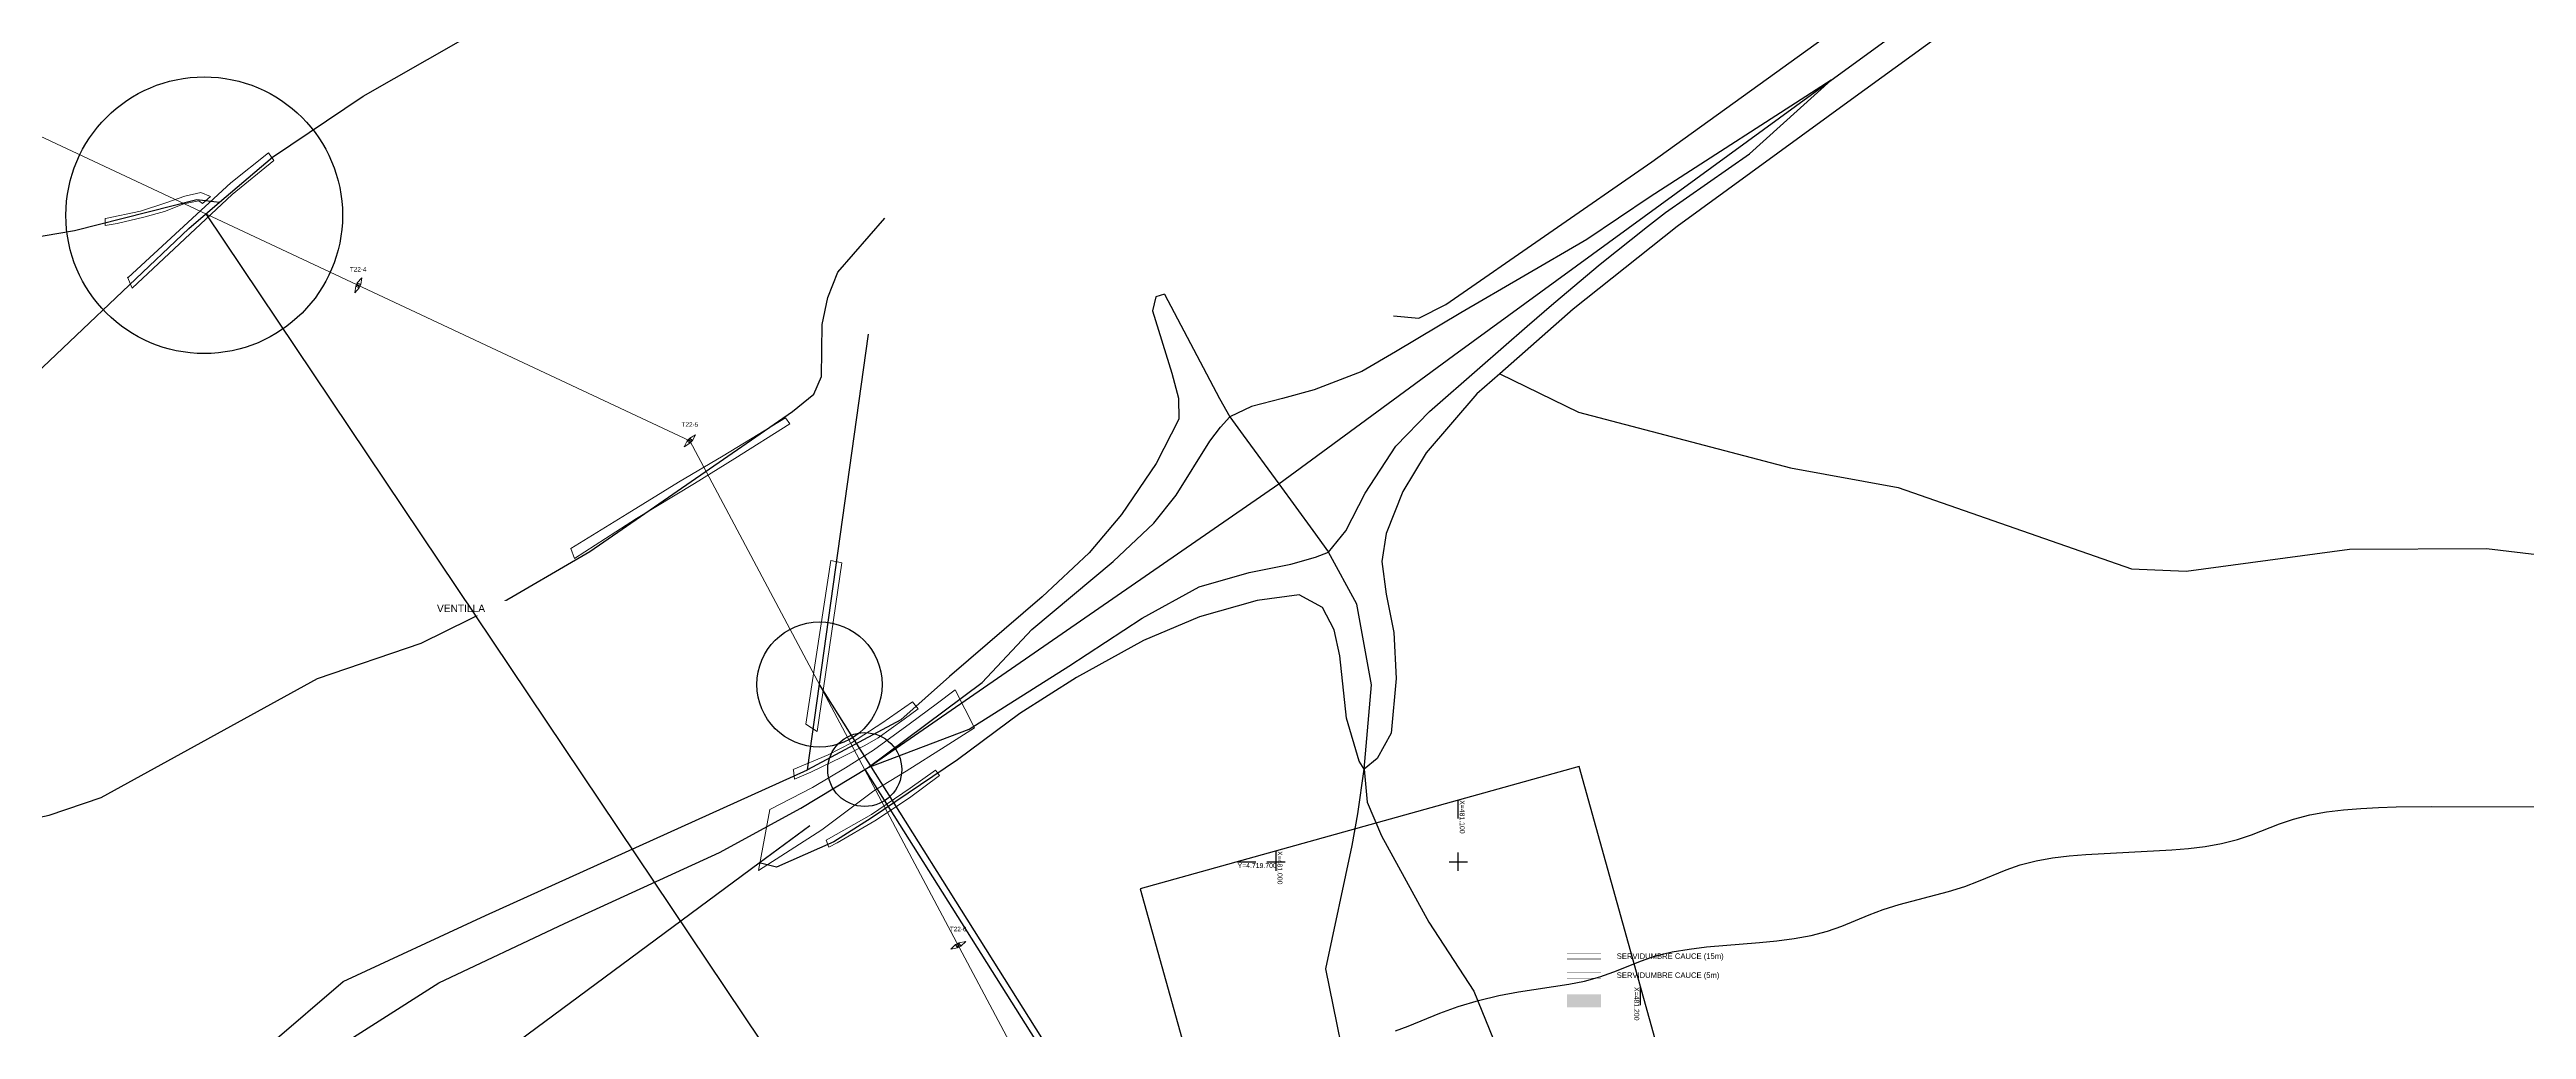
# Model space of a CAD drawing. Header units: metres. Extents: x -4 to 509425, y 7549 to 4732445.
# Drawn here: x 480327 to 481686, y 4719608 to 4720146 of the extents above; entities that cross this region are included whole.
import ezdxf
from ezdxf.enums import TextEntityAlignment as Align

# ---------------------------------------------------------------- set-up
doc = ezdxf.new("R2010")
doc.units = ezdxf.units.M
doc.header["$LTSCALE"] = 0.01
doc.header["$MEASUREMENT"] = 0
doc.layers.get('0').update_dxf_attribs({"lineweight": 0})
for name, color, linetype in [('-- cruces', 6, 'Continuous'), ('-----caminos burgos', 2, 'Continuous'), ('322308300149-PRV-PLA-PT-URB-220600-XREF_VIALES_1000$0$C-G-GRID-IMPAR', 252, 'Continuous'), ('322308300149-PRV-PLA-PT-URB-220600-XREF_VIALES_1000$0$C-ROAD-FRAIM-IMPAR', 6, 'Continuous'), ('_ARROYO A 15m', 202, 'Continuous'), ('_ARROYO A 5m', 134, 'Continuous'), ('_ARROYO ANCHURA', 144, 'Continuous'), ('_ARROYOS', 133, 'Continuous'), ('autovias y carreteras CyL', 2, 'Continuous'), ('cauces CHE', 4, 'Continuous')]:
    doc.layers.add(name, color=color, linetype=linetype)
doc.layers.add('322308300149-PRV-PLA-PT-IAM-220304-XREF_YACIMIENTOS$0$X-PM-Yacimientos_TXT-1000', color=7, linetype='Continuous', lineweight=25, true_color=0xff870f)
for name, color, linetype, lineweight in [('Apoyos__ptw_', 7, 'Continuous', 0), ('Carretera__ptw_', 32, 'Continuous', 0), ('Cañada real vía verde camino o similar__ptw_', 32, 'Continuous', 0), ('Denominación apoyos__ptw_', 7, 'Continuous', 0), ('LEAR TRAMOS AEREOS', 2, 'Continuous', 0)]:
    doc.layers.add(name, color=color, linetype=linetype, lineweight=lineweight)
doc.styles.add('322308300149-PRV-PLA-PT-IAM-220304-XREF_YACIMIENTOS$0$TYPSA_Arial_4.0mm', font='arial.ttf', dxfattribs={"height": 4})
doc.styles.add('322308300149-PRV-PLA-PT-URB-220600-XREF_VIALES_1000$0$Standard', font='arial.ttf')
doc.styles.get("Standard").update_dxf_attribs({"font": 'arial.ttf'})
doc.styles.add('Style-Arial', font='arial.ttf')

# ---------------------------------------------------------------- blocks, each defined once
blk = doc.blocks.new('veintidos')
at = {"layer": 'Apoyos__ptw_', "linetype": 'Continuous', "flags": 128}
for points in [[(480498.4, 4720020.4), (480495.9, 4720017.6), (480497.8, 4720016.7), (480495.1, 4720015.8), (480496.9, 4720014.9), (480494.5, 4720012.1), (480495.1, 4720015.8), (480495.9, 4720017.6), (480496.9, 4720014.9), (480497.8, 4720016.7)], [(480681.5, 4719934.3), (480678.3, 4719932.4), (480679.8, 4719931.1), (480676.9, 4719931), (480678.4, 4719929.6), (480675.2, 4719927.7), (480676.9, 4719931), (480678.3, 4719932.4), (480678.4, 4719929.6), (480679.8, 4719931.1)], [(480829.7, 4719656.3), (480826, 4719655.5), (480827, 4719653.7), (480824.2, 4719654.6), (480825.2, 4719652.8), (480821.5, 4719652), (480824.2, 4719654.6), (480826, 4719655.5), (480825.2, 4719652.8), (480827, 4719653.7)]]:
    blk.add_lwpolyline(points, close=True, dxfattribs=at)
at = {"layer": 'Carretera__ptw_', "linetype": 'Continuous', "flags": 128}
blk.add_lwpolyline([(480722.2, 4719728.6), (480745.7, 4719740.7), (480763.8, 4719751.6), (480779.1, 4719761.2), (480799.5, 4719776.1), (480813.5, 4719786.4), (480824, 4719794.4), (480824, 4719794.4), (480824, 4719794.4), (480824, 4719794.4), (480824, 4719794.4), (480824, 4719794.4), (480824, 4719794.4), (480824, 4719794.4), (480824, 4719794.4), (480824, 4719794.4), (480824, 4719794.4), (480824, 4719794.4), (480824, 4719794.4), (480824, 4719794.4), (480824, 4719794.4), (480824, 4719794.4), (480824, 4719794.4), (480824, 4719794.4), (480824, 4719794.4), (480824, 4719794.4), (480824, 4719794.4), (480824, 4719794.4), (480824, 4719794.4), (480824, 4719794.4), (480824, 4719794.4), (480824, 4719794.4), (480824, 4719794.4), (480824, 4719794.4), (480824, 4719794.4), (480824, 4719794.4), (480824, 4719794.4), (480824, 4719794.4), (480824, 4719794.4), (480824, 4719794.4), (480824, 4719794.4), (480834.6, 4719773.4), (480834.6, 4719773.4), (480834.6, 4719773.4), (480834.6, 4719773.4), (480834.6, 4719773.4), (480834.6, 4719773.4), (480834.6, 4719773.4), (480834.6, 4719773.4), (480834.6, 4719773.4), (480834.6, 4719773.4), (480834.6, 4719773.4), (480834.6, 4719773.4), (480834.6, 4719773.4), (480834.6, 4719773.4), (480834.6, 4719773.4), (480834.6, 4719773.4), (480834.6, 4719773.4), (480834.6, 4719773.4), (480834.6, 4719773.4), (480834.6, 4719773.4), (480834.6, 4719773.4), (480834.6, 4719773.4), (480834.6, 4719773.4), (480834.6, 4719773.4), (480834.6, 4719773.4), (480834.6, 4719773.4), (480834.6, 4719773.4), (480834.6, 4719773.4), (480834.6, 4719773.4), (480818.5, 4719763.3), (480797.1, 4719749.7), (480797.1, 4719749.7), (480779.3, 4719738.9), (480750.8, 4719717.5), (480750.8, 4719717.5), (480716.1, 4719695.1), (480716.1, 4719695.1), (480716.1, 4719695.1), (480716.1, 4719695.1), (480716.1, 4719695.1), (480716.1, 4719695.1), (480716.1, 4719695.1), (480716.1, 4719695.1), (480716.1, 4719695.1), (480716.1, 4719695.1), (480716.1, 4719695.1), (480716.1, 4719695.1), (480716.1, 4719695.1), (480716.1, 4719695.1), (480716.1, 4719695.1), (480716.1, 4719695.1), (480716.1, 4719695.1), (480716.1, 4719695.1), (480716.1, 4719695.1), (480716.1, 4719695.1), (480716.1, 4719695.1), (480716.1, 4719695.1), (480716.1, 4719695.1), (480716.1, 4719695.1), (480716.1, 4719695.1), (480716.1, 4719695.1), (480716.1, 4719695.1), (480716.1, 4719695.1), (480716.1, 4719695.1), (480716.1, 4719695.1), (480716.1, 4719695.1), (480716.1, 4719695.1), (480716.1, 4719695.1), (480716.1, 4719695.1), (480716.1, 4719695.1), (480716.1, 4719695.1), (480716.1, 4719695.1), (480716.1, 4719695.1), (480716.1, 4719695.1), (480716.1, 4719695.1), (480716.1, 4719695.1), (480716.1, 4719695.1), (480716.1, 4719695.1), (480716.1, 4719695.1), (480716.1, 4719695.1), (480722.2, 4719728.6)], dxfattribs=at)
blk.add_lwpolyline([(480722.2, 4719728.6), (480745.7, 4719740.7), (480763.8, 4719751.6), (480779.1, 4719761.2), (480799.5, 4719776.1), (480813.5, 4719786.4), (480824, 4719794.4), (480824, 4719794.4), (480824, 4719794.4), (480824, 4719794.4), (480824, 4719794.4), (480824, 4719794.4), (480824, 4719794.4), (480824, 4719794.4), (480824, 4719794.4), (480824, 4719794.4), (480824, 4719794.4), (480824, 4719794.4), (480824, 4719794.4), (480824, 4719794.4), (480824, 4719794.4), (480824, 4719794.4), (480824, 4719794.4), (480824, 4719794.4), (480824, 4719794.4), (480824, 4719794.4), (480824, 4719794.4), (480824, 4719794.4), (480824, 4719794.4), (480824, 4719794.4), (480824, 4719794.4), (480824, 4719794.4), (480824, 4719794.4), (480824, 4719794.4), (480824, 4719794.4), (480824, 4719794.4), (480824, 4719794.4), (480824, 4719794.4), (480824, 4719794.4), (480824, 4719794.4), (480824, 4719794.4), (480834.6, 4719773.4), (480834.6, 4719773.4), (480834.6, 4719773.4), (480834.6, 4719773.4), (480834.6, 4719773.4), (480834.6, 4719773.4), (480834.6, 4719773.4), (480834.6, 4719773.4), (480834.6, 4719773.4), (480834.6, 4719773.4), (480834.6, 4719773.4), (480834.6, 4719773.4), (480834.6, 4719773.4), (480834.6, 4719773.4), (480834.6, 4719773.4), (480834.6, 4719773.4), (480834.6, 4719773.4), (480834.6, 4719773.4), (480834.6, 4719773.4), (480834.6, 4719773.4), (480834.6, 4719773.4), (480834.6, 4719773.4), (480834.6, 4719773.4), (480834.6, 4719773.4), (480834.6, 4719773.4), (480834.6, 4719773.4), (480834.6, 4719773.4), (480834.6, 4719773.4), (480834.6, 4719773.4), (480818.5, 4719763.3), (480797.1, 4719749.7), (480797.1, 4719749.7), (480779.3, 4719738.9), (480750.8, 4719717.5), (480750.8, 4719717.5), (480716.1, 4719695.1), (480716.1, 4719695.1), (480716.1, 4719695.1), (480716.1, 4719695.1), (480716.1, 4719695.1), (480716.1, 4719695.1), (480716.1, 4719695.1), (480716.1, 4719695.1), (480716.1, 4719695.1), (480716.1, 4719695.1), (480716.1, 4719695.1), (480716.1, 4719695.1), (480716.1, 4719695.1), (480716.1, 4719695.1), (480716.1, 4719695.1), (480716.1, 4719695.1), (480716.1, 4719695.1), (480716.1, 4719695.1), (480716.1, 4719695.1), (480716.1, 4719695.1), (480716.1, 4719695.1), (480716.1, 4719695.1), (480716.1, 4719695.1), (480716.1, 4719695.1), (480716.1, 4719695.1), (480716.1, 4719695.1), (480716.1, 4719695.1), (480716.1, 4719695.1), (480716.1, 4719695.1), (480716.1, 4719695.1), (480716.1, 4719695.1), (480716.1, 4719695.1), (480716.1, 4719695.1), (480716.1, 4719695.1), (480716.1, 4719695.1), (480716.1, 4719695.1), (480716.1, 4719695.1), (480716.1, 4719695.1), (480716.1, 4719695.1), (480716.1, 4719695.1), (480716.1, 4719695.1), (480716.1, 4719695.1), (480716.1, 4719695.1), (480716.1, 4719695.1), (480716.1, 4719695.1), (480722.2, 4719728.6)], dxfattribs=at)
at = {"layer": 'Cañada real vía verde camino o similar__ptw_', "linetype": 'Continuous', "flags": 128}
for points in [[(480370.1, 4720020.6), (480426.6, 4720072.5), (480447.2, 4720088.9), (480450.1, 4720084.8), (480427.3, 4720066), (480372.3, 4720014.7), (480369.9, 4720020.8), (480370.1, 4720020.6)], [(480370.1, 4720020.6), (480426.6, 4720072.5), (480447.2, 4720088.9), (480450.1, 4720084.8), (480427.3, 4720066), (480372.3, 4720014.7), (480369.9, 4720020.8), (480370.1, 4720020.6)], [(480357.7, 4720053), (480376.9, 4720056.9), (480390.9, 4720061.5), (480401.2, 4720065.1), (480410, 4720067.2), (480415.4, 4720065), (480410.9, 4720061.1), (480408.9, 4720062.6), (480400.8, 4720061), (480390.1, 4720056.7), (480378.7, 4720053.7), (480364.1, 4720050.1), (480357.6, 4720049.1), (480357.6, 4720053), (480357.7, 4720053)], [(480357.7, 4720053), (480376.9, 4720056.9), (480390.9, 4720061.5), (480401.2, 4720065.1), (480410, 4720067.2), (480415.4, 4720065), (480410.9, 4720061.1), (480408.9, 4720062.6), (480400.8, 4720061), (480390.1, 4720056.7), (480378.7, 4720053.7), (480364.1, 4720050.1), (480357.6, 4720049.1), (480357.6, 4720053), (480357.7, 4720053)], [(480613.1, 4719871.9), (480643.9, 4719890.9), (480672.2, 4719908.2), (480696.7, 4719922.7), (480730.8, 4719943.6), (480733.2, 4719940.2), (480703, 4719921.2), (480680.9, 4719907.5), (480649.1, 4719888.3), (480615, 4719866.4), (480613.1, 4719871.9), (480613.1, 4719871.9)], [(480613.1, 4719871.9), (480643.9, 4719890.9), (480672.2, 4719908.2), (480696.7, 4719922.7), (480730.8, 4719943.6), (480733.2, 4719940.2), (480703, 4719921.2), (480680.9, 4719907.5), (480649.1, 4719888.3), (480615, 4719866.4), (480613.1, 4719871.9), (480613.1, 4719871.9)], [(480742, 4719775.4), (480755.8, 4719865.2), (480755.8, 4719865.2), (480755.8, 4719865.2), (480755.8, 4719865.2), (480755.8, 4719865.2), (480755.8, 4719865.2), (480755.8, 4719865.2), (480755.8, 4719865.2), (480755.8, 4719865.2), (480755.8, 4719865.2), (480755.8, 4719865.2), (480755.8, 4719865.2), (480755.8, 4719865.2), (480755.8, 4719865.2), (480755.8, 4719865.2), (480755.8, 4719865.2), (480755.8, 4719865.2), (480755.8, 4719865.2), (480755.8, 4719865.2), (480755.8, 4719865.2), (480755.8, 4719865.2), (480755.8, 4719865.2), (480755.8, 4719865.2), (480755.8, 4719865.2), (480755.8, 4719865.2), (480755.8, 4719865.2), (480755.8, 4719865.2), (480755.8, 4719865.2), (480755.8, 4719865.2), (480755.8, 4719865.2), (480755.8, 4719865.2), (480755.8, 4719865.2), (480761.8, 4719864), (480761.8, 4719864), (480761.8, 4719864), (480761.8, 4719864), (480761.8, 4719864), (480761.8, 4719864), (480761.8, 4719864), (480761.8, 4719864), (480761.8, 4719864), (480761.8, 4719864), (480761.8, 4719864), (480761.8, 4719864), (480761.8, 4719864), (480761.8, 4719864), (480761.8, 4719864), (480761.8, 4719864), (480761.8, 4719864), (480761.8, 4719864), (480761.8, 4719864), (480761.8, 4719864), (480761.8, 4719864), (480761.8, 4719864), (480761.8, 4719864), (480761.8, 4719864), (480761.8, 4719864), (480761.8, 4719864), (480761.8, 4719864), (480761.8, 4719864), (480761.8, 4719864), (480761.8, 4719864), (480748.3, 4719771.5), (480748.3, 4719771.5), (480748.3, 4719771.5), (480748.3, 4719771.5), (480748.3, 4719771.5), (480748.3, 4719771.5), (480748.3, 4719771.5), (480748.3, 4719771.5), (480748.3, 4719771.5), (480748.3, 4719771.5), (480748.3, 4719771.5), (480748.3, 4719771.5), (480748.3, 4719771.5), (480748.3, 4719771.5), (480748.3, 4719771.5), (480748.3, 4719771.5), (480748.3, 4719771.5), (480748.3, 4719771.5), (480748.3, 4719771.5), (480748.3, 4719771.5), (480748.3, 4719771.5), (480748.3, 4719771.5), (480748.3, 4719771.5), (480748.3, 4719771.5), (480748.3, 4719771.5), (480748.3, 4719771.5), (480748.3, 4719771.5), (480748.3, 4719771.5), (480748.3, 4719771.5), (480748.3, 4719771.5), (480748.3, 4719771.5), (480748.3, 4719771.5), (480748.3, 4719771.5), (480748.3, 4719771.5), (480748.3, 4719771.5), (480748.3, 4719771.5), (480748.3, 4719771.5), (480748.3, 4719771.5), (480748.3, 4719771.5), (480742, 4719775.4)], [(480742, 4719775.4), (480755.8, 4719865.2), (480755.8, 4719865.2), (480755.8, 4719865.2), (480755.8, 4719865.2), (480755.8, 4719865.2), (480755.8, 4719865.2), (480755.8, 4719865.2), (480755.8, 4719865.2), (480755.8, 4719865.2), (480755.8, 4719865.2), (480755.8, 4719865.2), (480755.8, 4719865.2), (480755.8, 4719865.2), (480755.8, 4719865.2), (480755.8, 4719865.2), (480755.8, 4719865.2), (480755.8, 4719865.2), (480755.8, 4719865.2), (480755.8, 4719865.2), (480755.8, 4719865.2), (480755.8, 4719865.2), (480755.8, 4719865.2), (480755.8, 4719865.2), (480755.8, 4719865.2), (480755.8, 4719865.2), (480755.8, 4719865.2), (480755.8, 4719865.2), (480755.8, 4719865.2), (480755.8, 4719865.2), (480755.8, 4719865.2), (480755.8, 4719865.2), (480755.8, 4719865.2), (480761.8, 4719864), (480761.8, 4719864), (480761.8, 4719864), (480761.8, 4719864), (480761.8, 4719864), (480761.8, 4719864), (480761.8, 4719864), (480761.8, 4719864), (480761.8, 4719864), (480761.8, 4719864), (480761.8, 4719864), (480761.8, 4719864), (480761.8, 4719864), (480761.8, 4719864), (480761.8, 4719864), (480761.8, 4719864), (480761.8, 4719864), (480761.8, 4719864), (480761.8, 4719864), (480761.8, 4719864), (480761.8, 4719864), (480761.8, 4719864), (480761.8, 4719864), (480761.8, 4719864), (480761.8, 4719864), (480761.8, 4719864), (480761.8, 4719864), (480761.8, 4719864), (480761.8, 4719864), (480761.8, 4719864), (480748.3, 4719771.5), (480748.3, 4719771.5), (480748.3, 4719771.5), (480748.3, 4719771.5), (480748.3, 4719771.5), (480748.3, 4719771.5), (480748.3, 4719771.5), (480748.3, 4719771.5), (480748.3, 4719771.5), (480748.3, 4719771.5), (480748.3, 4719771.5), (480748.3, 4719771.5), (480748.3, 4719771.5), (480748.3, 4719771.5), (480748.3, 4719771.5), (480748.3, 4719771.5), (480748.3, 4719771.5), (480748.3, 4719771.5), (480748.3, 4719771.5), (480748.3, 4719771.5), (480748.3, 4719771.5), (480748.3, 4719771.5), (480748.3, 4719771.5), (480748.3, 4719771.5), (480748.3, 4719771.5), (480748.3, 4719771.5), (480748.3, 4719771.5), (480748.3, 4719771.5), (480748.3, 4719771.5), (480748.3, 4719771.5), (480748.3, 4719771.5), (480748.3, 4719771.5), (480748.3, 4719771.5), (480748.3, 4719771.5), (480748.3, 4719771.5), (480748.3, 4719771.5), (480748.3, 4719771.5), (480748.3, 4719771.5), (480748.3, 4719771.5), (480742, 4719775.4)], [(480735.1, 4719750.6), (480754.2, 4719758.6), (480767.1, 4719765.2), (480783.7, 4719776.1), (480800.5, 4719787.8), (480803.6, 4719783.8), (480796, 4719778.2), (480781.7, 4719767.9), (480774.3, 4719763.8), (480761.8, 4719757.4), (480744.8, 4719749.1), (480735.7, 4719745.3), (480735.2, 4719750.3), (480735.1, 4719750.6)], [(480735.1, 4719750.6), (480754.2, 4719758.6), (480767.1, 4719765.2), (480783.7, 4719776.1), (480800.5, 4719787.8), (480803.6, 4719783.8), (480796, 4719778.2), (480781.7, 4719767.9), (480774.3, 4719763.8), (480761.8, 4719757.4), (480744.8, 4719749.1), (480735.7, 4719745.3), (480735.2, 4719750.3), (480735.1, 4719750.6)], [(480753.1, 4719711.9), (480778.1, 4719726), (480799.2, 4719740.4), (480813.1, 4719750.3), (480813.1, 4719750.3), (480813.1, 4719750.3), (480813.1, 4719750.3), (480813.1, 4719750.3), (480813.1, 4719750.3), (480813.1, 4719750.3), (480813.1, 4719750.3), (480813.1, 4719750.3), (480813.1, 4719750.3), (480813.1, 4719750.3), (480813.1, 4719750.3), (480813.1, 4719750.3), (480813.1, 4719750.3), (480813.1, 4719750.3), (480813.1, 4719750.3), (480813.1, 4719750.3), (480813.1, 4719750.3), (480813.1, 4719750.3), (480813.1, 4719750.3), (480813.1, 4719750.3), (480813.1, 4719750.3), (480813.1, 4719750.3), (480813.1, 4719750.3), (480813.1, 4719750.3), (480813.1, 4719750.3), (480813.1, 4719750.3), (480813.1, 4719750.3), (480813.1, 4719750.3), (480813.1, 4719750.3), (480813.1, 4719750.3), (480815.3, 4719747.3), (480815.3, 4719747.3), (480815.3, 4719747.3), (480815.3, 4719747.3), (480815.3, 4719747.3), (480815.3, 4719747.3), (480815.3, 4719747.3), (480815.3, 4719747.3), (480815.3, 4719747.3), (480815.3, 4719747.3), (480815.3, 4719747.3), (480815.3, 4719747.3), (480815.3, 4719747.3), (480815.3, 4719747.3), (480815.3, 4719747.3), (480815.3, 4719747.3), (480815.3, 4719747.3), (480815.3, 4719747.3), (480815.3, 4719747.3), (480815.3, 4719747.3), (480815.3, 4719747.3), (480815.3, 4719747.3), (480815.3, 4719747.3), (480815.3, 4719747.3), (480815.3, 4719747.3), (480815.3, 4719747.3), (480815.3, 4719747.3), (480815.3, 4719747.3), (480815.3, 4719747.3), (480815.3, 4719747.3), (480815.3, 4719747.3), (480798.9, 4719735), (480798.9, 4719735), (480779.9, 4719722.5), (480779.9, 4719722.5), (480759.2, 4719710.3), (480759.2, 4719710.3), (480759.2, 4719710.3), (480754.6, 4719708), (480754.6, 4719708), (480754.6, 4719708), (480754.6, 4719708), (480754.6, 4719708), (480754.6, 4719708), (480754.6, 4719708), (480754.6, 4719708), (480754.6, 4719708), (480754.6, 4719708), (480754.6, 4719708), (480754.6, 4719708), (480754.6, 4719708), (480754.6, 4719708), (480754.6, 4719708), (480754.6, 4719708), (480754.6, 4719708), (480754.6, 4719708), (480754.6, 4719708), (480754.6, 4719708), (480754.6, 4719708), (480754.6, 4719708), (480754.6, 4719708), (480754.6, 4719708), (480754.6, 4719708), (480754.6, 4719708), (480754.6, 4719708), (480754.6, 4719708), (480754.6, 4719708), (480754.6, 4719708), (480754.6, 4719708), (480754.6, 4719708), (480754.6, 4719708), (480753.1, 4719711.9)], [(480753.1, 4719711.9), (480778.1, 4719726), (480799.2, 4719740.4), (480813.1, 4719750.3), (480813.1, 4719750.3), (480813.1, 4719750.3), (480813.1, 4719750.3), (480813.1, 4719750.3), (480813.1, 4719750.3), (480813.1, 4719750.3), (480813.1, 4719750.3), (480813.1, 4719750.3), (480813.1, 4719750.3), (480813.1, 4719750.3), (480813.1, 4719750.3), (480813.1, 4719750.3), (480813.1, 4719750.3), (480813.1, 4719750.3), (480813.1, 4719750.3), (480813.1, 4719750.3), (480813.1, 4719750.3), (480813.1, 4719750.3), (480813.1, 4719750.3), (480813.1, 4719750.3), (480813.1, 4719750.3), (480813.1, 4719750.3), (480813.1, 4719750.3), (480813.1, 4719750.3), (480813.1, 4719750.3), (480813.1, 4719750.3), (480813.1, 4719750.3), (480813.1, 4719750.3), (480813.1, 4719750.3), (480813.1, 4719750.3), (480815.3, 4719747.3), (480815.3, 4719747.3), (480815.3, 4719747.3), (480815.3, 4719747.3), (480815.3, 4719747.3), (480815.3, 4719747.3), (480815.3, 4719747.3), (480815.3, 4719747.3), (480815.3, 4719747.3), (480815.3, 4719747.3), (480815.3, 4719747.3), (480815.3, 4719747.3), (480815.3, 4719747.3), (480815.3, 4719747.3), (480815.3, 4719747.3), (480815.3, 4719747.3), (480815.3, 4719747.3), (480815.3, 4719747.3), (480815.3, 4719747.3), (480815.3, 4719747.3), (480815.3, 4719747.3), (480815.3, 4719747.3), (480815.3, 4719747.3), (480815.3, 4719747.3), (480815.3, 4719747.3), (480815.3, 4719747.3), (480815.3, 4719747.3), (480815.3, 4719747.3), (480815.3, 4719747.3), (480815.3, 4719747.3), (480815.3, 4719747.3), (480798.9, 4719735), (480798.9, 4719735), (480779.9, 4719722.5), (480779.9, 4719722.5), (480759.2, 4719710.3), (480759.2, 4719710.3), (480759.2, 4719710.3), (480754.6, 4719708), (480754.6, 4719708), (480754.6, 4719708), (480754.6, 4719708), (480754.6, 4719708), (480754.6, 4719708), (480754.6, 4719708), (480754.6, 4719708), (480754.6, 4719708), (480754.6, 4719708), (480754.6, 4719708), (480754.6, 4719708), (480754.6, 4719708), (480754.6, 4719708), (480754.6, 4719708), (480754.6, 4719708), (480754.6, 4719708), (480754.6, 4719708), (480754.6, 4719708), (480754.6, 4719708), (480754.6, 4719708), (480754.6, 4719708), (480754.6, 4719708), (480754.6, 4719708), (480754.6, 4719708), (480754.6, 4719708), (480754.6, 4719708), (480754.6, 4719708), (480754.6, 4719708), (480754.6, 4719708), (480754.6, 4719708), (480754.6, 4719708), (480754.6, 4719708), (480753.1, 4719711.9)]]:
    blk.add_lwpolyline(points, dxfattribs=at)
at = {"layer": 'Denominación apoyos__ptw_', "linetype": 'Continuous', "char_height": 2.5, "attachment_point": 8, "line_spacing_factor": 0.5}
for s, insert in [('T22-4', (480496.4, 4720023.8)), ('T22-5', (480678.4, 4719938.6)), ('T22-6', (480825.6, 4719661.8))]:
    blk.add_mtext(s, dxfattribs=dict(at, insert=insert))

msp = doc.modelspace()

# ---------------------------------------------------------------- hatches: boundary and pattern name
at = {"layer": '_ARROYOS', "true_color": 0x293189, "transparency": 33554559}
h = msp.add_hatch(color=177, dxfattribs=at)
h.dxf.hatch_style = 1
h.paths.add_polyline_path([(481159.617, 4719620.207), (481178.37, 4719620.207), (481178.37, 4719627.231), (481159.617, 4719627.231)])

# ---------------------------------------------------------------- linework, layer by layer
at = {"layer": '-- cruces'}
msp.add_lwpolyline([(480774.321, 4719750.592), (483223.023, 4715866.265)], dxfattribs=at)
for centre, radius in [((480411.9, 4720054.699, 683.895), 75.895), ((480749.508, 4719797.246), 34.35), ((480774.321, 4719750.592), 20.263)]:
    msp.add_circle(centre, radius, dxfattribs=at)
at = {"layer": '-----caminos burgos'}
for points in [[(481064.463, 4719999.595, 0), (481078.31, 4719998.195, 681.162), (481093.218, 4720005.649, 681.453), (481206.144, 4720083.915, 677.877), (481498.338, 4720294.489, 676.847), (481592.257, 4720365.301, 677.825), (481661.579, 4720402.57, 678.458), (481784.568, 4720452.512, 676.13), (481913.478, 4720500.452, 678.265)], [(481916.722, 4720462.904, 0), (481857.313, 4720439.16, 677.612), (481827.189, 4720428.757, 677.565), (481782.753, 4720412.423, 0), (481683.119, 4720374.544, 0), (481651.048, 4720359.78, 0), (481586.656, 4720317.15, 0), (481523.758, 4720270.442, 0), (481430.271, 4720201.396, 0), (481315.675, 4720118.142, 0), (481220.033, 4720048.523, 0), (481162.938, 4720003.257, 0), (481122.853, 4719967.7, 0)], [(479656.6, 4719894.399, 697.593), (479685.9, 4719901.099, 697.532), (479784.4, 4719938.599, 697.284), (479956.7, 4719993.399, 695.293), (479986.6, 4719996.899, 694.777), (480046.7, 4719994.5, 694.145), (480119.7, 4720012.399, 693.53), (480161.8, 4720028.799, 694.957), (480176.5, 4720032.099, 694.711), (480221.5, 4720036.999, 693.986), (480266.5, 4720034.899, 690.88), (480281.4, 4720036.299, 689.835), (480340.8, 4720046.399, 686.737), (480407.8, 4720063.299, 683.716), (480420.3, 4720061.899, 683.557)], [(479910.3, 4719685.999, 683.667), (479924.3, 4719680.499, 683.165), (479939.2, 4719678.799, 682.972), (479999.4, 4719678.699, 683.016), (480133.1, 4719699.899, 682.047), (480282.7, 4719716.2, 682.393), (480326.8, 4719725.499, 682.197), (480355.4, 4719735.199, 682.025), (480474.1, 4719800.599, 681.284), (480531, 4719819.899, 681.411), (480571.4, 4719839.799, 681.286), (480623.4, 4719870.199, 680.979), (480734.6, 4719947.099, 680.648), (480746.4, 4719956.499, 680.752), (480750.6, 4719966.199, 681.065), (480750.9, 4719994.699, 681.219), (480754, 4720009.499, 681.245), (480759.5, 4720023.499, 681.198), (480785.4, 4720053.099, 681.857)], [(480938.834, 4720011.439, 683.222), (480933.993, 4720009.997, 0), (480932.251, 4720002.286, 0), (480942.799, 4719968.046, 0), (480946.524, 4719954.352, 0), (480946.707, 4719942.851, 0), (480934.278, 4719918.428, 0), (480915.175, 4719890.529, 0), (480897.38, 4719869.469, 0), (480871.729, 4719845.374, 0), (480820.762, 4719801.696, 0), (480794.037, 4719777.895, 677.612), (480742.943, 4719750.448, 680.412)], [(481122.853, 4719967.7, 0), (481110.139, 4719956.67, 0), (481082.317, 4719924.428, 0), (481069.467, 4719903.208, 0), (481060.374, 4719880.086, 0), (481058.075, 4719864.661, 0), (481060.498, 4719846.748, 0), (481064.633, 4719825.774, 0), (481065.854, 4719800.586, 0), (481063.085, 4719770.458, 0), (481055.522, 4719756.649, 677.612), (481048.411, 4719750.846, 678.667)], [(481122.853, 4719967.7, 0), (481165.9, 4719946.599, 680.214), (481282.3, 4719916.2, 679.163), (481341.4, 4719905.299, 677.863), (481469.3, 4719860.7, 674.029), (481499.3, 4719859.399, 673.655), (481588.9, 4719871.399, 673.293), (481664.2, 4719871.799, 672.845), (481723.9, 4719864.699, 672.833), (481738.2, 4719860.2, 672.909), (481790.4, 4719830.399, 672.685), (481811.4, 4719838.4, 672.577), (481824.6, 4719838.899, 672.345), (481969.239, 4719835.728, 672.184)], [(481048.411, 4719750.846, 678.667), (481052.422, 4719796.996, 683.011), (481044.375, 4719841.255, 685.725), (481028.728, 4719869.868, 687.249)], [(481048.411, 4719750.846, 678.667), (481045.521, 4719755.221, 0), (481038.706, 4719778.823, 0), (481034.929, 4719812.899, 0), (481031.958, 4719827.173, 0), (481025.541, 4719839.42, 0), (481012.661, 4719846.443, 0), (480989.648, 4719843.303, 0), (480958.019, 4719834.364, 0), (480927.239, 4719821.346, 0), (480890.419, 4719801.067, 0), (480859.405, 4719781.354, 0), (480825.15, 4719755.826, 0), (480777.762, 4719723.93, 0), (480757.301, 4719710.885, 0), (480725.873, 4719696.997, 677.612), (480716.419, 4719699.308, 680.337)], [(481033.503, 4719610.7, 676.915), (481027.3, 4719641.299, 676.775), (481041.847, 4719708.937, 678.38), (481044.822, 4719726.359, 678.585), (481048.411, 4719750.846, 678.667)], [(481048.411, 4719750.846, 678.667), (481049.974, 4719732.644, 0), (481057.879, 4719714.134, 678.225), (481083.9, 4719666.799, 676.38), (481108.5, 4719628.999, 676.271), (481119.3, 4719602.499, 676.764), (481129.3, 4719591.299, 676.42), (481153.8, 4719573.899, 676.287), (481244.7, 4719494.999, 677.228), (481314.6, 4719397.199, 678.536), (481397.2, 4719309.2, 678.749), (481471.7, 4719234.699, 679.267), (481540.899, 4719155.199, 680.025), (481552.5, 4719145.599, 680.234), (481566.6, 4719140.399, 679.962), (481626.3, 4719133.799, 679.89), (482104.8, 4719085.799, 679.662), (482126.597, 4719084.108, 679.48)], [(481035.876, 4719598.994, 676.964), (481033.503, 4719610.7, 676.915)]]:
    msp.add_polyline3d(points, dxfattribs=at)
at = {"layer": '322308300149-PRV-PLA-PT-URB-220600-XREF_VIALES_1000$0$C-G-GRID-IMPAR', "lineweight": -3, "flags": 128}
for points in [[(481100, 4719723.779), (481100, 4719733.779)], [(481000, 4719695), (481000, 4719705.888)], [(481100, 4719695), (481100, 4719705)], [(480978.89, 4719700), (480988.89, 4719700)], [(480995, 4719700), (481005, 4719700)], [(481095, 4719700), (481105, 4719700)], [(481200, 4719621.242), (481200, 4719631.242)]]:
    msp.add_lwpolyline(points, dxfattribs=at)
at = {"layer": '322308300149-PRV-PLA-PT-URB-220600-XREF_VIALES_1000$0$C-ROAD-FRAIM-IMPAR', "lineweight": -3, "flags": 128}
msp.add_lwpolyline([(480925.439, 4719685.092), (481126.931, 4718962.665), (481367.74, 4719029.829), (481166.248, 4719752.256), (480925.439, 4719685.092)], dxfattribs=at)
at = {"layer": '_ARROYO A 15m', "const_width": 0.2}
for points in [[(481159.617, 4719649.573), (481178.37, 4719649.573)], [(481159.617, 4719646.628), (481178.37, 4719646.628)]]:
    msp.add_lwpolyline(points, dxfattribs=at)
at = {"layer": '_ARROYO A 5m', "const_width": 0.2}
for points in [[(481159.617, 4719639.126), (481178.37, 4719639.126)], [(481159.617, 4719636.18), (481178.37, 4719636.18)]]:
    msp.add_lwpolyline(points, dxfattribs=at)
at = {"layer": 'autovias y carreteras CyL'}
for points in [[(481304.574, 4720128.785, 677.654), (481542.975, 4720302.434, 676.898), (481621.4, 4720359.099, 677.436), (481661.1, 4720380.499, 677.686), (481702.5, 4720398.599, 677.356), (481755.191, 4720418.122, 677.122)], [(481304.574, 4720128.785, 677.654), (481542.975, 4720302.434, 676.898), (481621.4, 4720359.099, 677.436), (481661.1, 4720380.499, 677.686), (481702.5, 4720398.599, 677.356), (481755.191, 4720418.122, 677.122)], [(480420.3, 4720061.899, 683.557), (480449.3, 4720086.6, 682.332), (480499.2, 4720120.099, 680.304), (480551.5, 4720149.9, 679.004), (480592.6, 4720168.399, 678.945), (480607.5, 4720171.299, 678.932), (480629.238, 4720177.12, 679.63)], [(480420.3, 4720061.899, 683.557), (480449.3, 4720086.6, 682.332), (480499.2, 4720120.099, 680.304), (480551.5, 4720149.9, 679.004), (480592.6, 4720168.399, 678.945), (480607.5, 4720171.299, 678.932), (480629.238, 4720177.12, 679.63)], [(481304.574, 4720128.785, 677.654), (481205.174, 4720064.844, 678.332), (481170.551, 4720041.371, 679.452), (481101.303, 4720001.172, 681.762), (481065.506, 4719979.752, 683.098), (481047.02, 4719968.896, 684.342), (481020.906, 4719958.919, 685.726), (481003.594, 4719954.224, 686.598), (480986.576, 4719949.823, 687.456), (480974.632, 4719944.081, 687.343)], [(481304.574, 4720128.785, 677.654), (481205.174, 4720064.844, 678.332), (481170.551, 4720041.371, 679.452), (481101.303, 4720001.172, 681.762), (481065.506, 4719979.752, 683.098), (481047.02, 4719968.896, 684.342), (481020.906, 4719958.919, 685.726), (481003.594, 4719954.224, 686.598), (480986.576, 4719949.823, 687.456), (480974.632, 4719944.081, 687.343)], [(481097.4, 4719977.699, 680.951), (481108.129, 4719985.523, 680.844), (481304.574, 4720128.785, 677.654)], [(481097.4, 4719977.699, 680.951), (481108.129, 4719985.523, 680.844), (481304.574, 4720128.785, 677.654)], [(481111.837, 4719971.144, 681.345), (481137.835, 4719993.875, 680.047), (481152.425, 4720006.439, 679.829), (481177.823, 4720027.919, 679.384), (481203.761, 4720048.453, 678.921), (481213.759, 4720056.154, 678.582), (481259.826, 4720088.441, 677.412), (481304.574, 4720128.785, 677.654)], [(481111.837, 4719971.144, 681.345), (481137.835, 4719993.875, 680.047), (481152.425, 4720006.439, 679.829), (481177.823, 4720027.919, 679.384), (481203.761, 4720048.453, 678.921), (481213.759, 4720056.154, 678.582), (481259.826, 4720088.441, 677.412), (481304.574, 4720128.785, 677.654)], [(479910.3, 4719685.999, 683.667), (479922.9, 4719689.099, 683.839), (479937.4, 4719693.199, 683.752), (479951.5, 4719698.399, 683.848), (479965.4, 4719704.099, 683.849), (480005.4, 4719727.599, 684.155), (480067.9, 4719769.3, 684.406), (480201.5, 4719867.099, 685.858), (480305.2, 4719954.199, 687.317), (480403.5, 4720047.499, 684.234), (480420.3, 4720061.899, 683.557)], [(480210.081, 4719874.307, 685.979), (480305.2, 4719954.199, 687.317), (480403.5, 4720047.499, 684.234), (480420.3, 4720061.899, 683.557)], [(480938.834, 4720011.439, 683.222), (480968.99, 4719954.144, 686.58), (480974.632, 4719944.081, 687.343)], [(480938.834, 4720011.439, 683.222), (480968.99, 4719954.144, 686.58), (480974.632, 4719944.081, 687.343)], [(480742.943, 4719750.448, 680.412), (480776.474, 4719989.468, 681.526)], [(480742.943, 4719750.448, 680.412), (480776.474, 4719989.468, 681.526)], [(480776.227, 4719751.74, 680.474), (481001.46, 4719907.326, 680.53), (481097.4, 4719977.699, 680.951)], [(480776.227, 4719751.74, 680.474), (481001.46, 4719907.326, 680.53), (481097.4, 4719977.699, 680.951)], [(481028.728, 4719869.868, 687.24), (481038.337, 4719881.622, 686.949), (481048.952, 4719902.292, 686.019), (481065.711, 4719927.991, 684.406), (481084.147, 4719946.985, 683.201), (481111.837, 4719971.144, 681.345)], [(481028.728, 4719869.868, 687.24), (481038.337, 4719881.622, 686.949), (481048.952, 4719902.292, 686.019), (481065.711, 4719927.991, 684.406), (481084.147, 4719946.985, 683.201), (481111.837, 4719971.144, 681.345)], [(480776.227, 4719751.74, 680.474), (480838.724, 4719798.369, 680.163), (480865.98, 4719827.483, 680.375), (480910.58, 4719864.65, 683.626), (480932.88, 4719885.711, 684.657), (480945.268, 4719901.197, 685.672), (480963.689, 4719930.751, 687.024), (480969.557, 4719938.38, 687.281), (480974.632, 4719944.081, 687.343)], [(480776.227, 4719751.74, 680.474), (480838.724, 4719798.369, 680.163), (480865.98, 4719827.483, 680.375), (480910.58, 4719864.65, 683.626), (480932.88, 4719885.711, 684.657), (480945.268, 4719901.197, 685.672), (480963.689, 4719930.751, 687.024), (480969.557, 4719938.38, 687.281), (480974.632, 4719944.081, 687.343)], [(480974.632, 4719944.081, 687.343), (480981.944, 4719934.064, 687.175)], [(480974.632, 4719944.081, 687.343), (480981.944, 4719934.064, 687.175)], [(480981.944, 4719934.064, 687.175), (481001.46, 4719907.326, 687.227), (481020.143, 4719881.661, 687.276)], [(480981.944, 4719934.064, 687.175), (481001.46, 4719907.326, 687.227), (481020.143, 4719881.661, 687.276)], [(481020.143, 4719881.661, 687.276), (481028.728, 4719869.868, 687.24)], [(481020.143, 4719881.661, 687.276), (481028.728, 4719869.868, 687.24)], [(480776.227, 4719751.74, 680.474), (480831.634, 4719772.684, 679.995), (480886.382, 4719807.321, 681.219), (480926.606, 4719833.577, 682.962), (480957.89, 4719850.896, 684.252), (480985.265, 4719858.717, 685.456), (481008.17, 4719863.186, 686.418), (481021.577, 4719867.097, 686.968), (481028.728, 4719869.868, 687.24)], [(480776.227, 4719751.74, 680.474), (480831.634, 4719772.684, 679.995), (480886.382, 4719807.321, 681.219), (480926.606, 4719833.577, 682.962), (480957.89, 4719850.896, 684.252), (480985.265, 4719858.717, 685.456), (481008.17, 4719863.186, 686.418), (481021.577, 4719867.097, 686.968), (481028.728, 4719869.868, 687.24)], [(479942.685, 4719134.085, 678.685), (480157.5, 4719289.099, 678.463), (480215.5, 4719336.899, 678.217), (480262.987, 4719367.879, 678.103), (480304.766, 4719400.109, 677.981), (480329.78, 4719455.973, 677.475), (480370.708, 4719517.849, 677.84), (480401.304, 4719558.015, 678.53), (480448.033, 4719599.975, 680.242), (480488.087, 4719634.307, 680.633), (480566.287, 4719670.546, 680.976), (480742.943, 4719750.448, 680.412)], [(479942.685, 4719134.085, 678.685), (480157.5, 4719289.099, 678.463), (480215.5, 4719336.899, 678.217), (480262.987, 4719367.879, 678.103), (480304.766, 4719400.109, 677.981), (480329.78, 4719455.973, 677.475), (480370.708, 4719517.849, 677.84), (480401.304, 4719558.015, 678.53), (480448.033, 4719599.975, 680.242), (480488.087, 4719634.307, 680.633), (480566.287, 4719670.546, 680.976), (480742.943, 4719750.448, 680.412)], [(480739.185, 4719729.424, 680.468), (480776.227, 4719751.74, 680.474)], [(480739.185, 4719729.424, 680.468), (480776.227, 4719751.74, 680.474)], [(480341.785, 4719433.926, 681.019), (480381.365, 4719497.704, 678.341), (480429.471, 4719552.962, 678.258), (480469.127, 4719588.067, 679.533), (480540.637, 4719633.573, 679.748), (480609.547, 4719666.078, 680.839), (480694.709, 4719705.083, 680.653), (480739.185, 4719729.424, 680.468)], [(480341.785, 4719433.926, 681.019), (480381.365, 4719497.704, 678.341), (480429.471, 4719552.962, 678.258), (480469.127, 4719588.067, 679.533), (480540.637, 4719633.573, 679.748), (480609.547, 4719666.078, 680.839), (480694.709, 4719705.083, 680.653), (480739.185, 4719729.424, 680.468)], [(480716.419, 4719699.308, 680.337), (480744.104, 4719719.802, 680.468)], [(480716.419, 4719699.308, 680.337), (480744.104, 4719719.802, 680.468)], [(480330.791, 4719382.738, 681.348), (480337.001, 4719393.667, 680.849), (480366.3, 4719433.299, 679.292), (480386.9, 4719455.4, 678.773), (480716.419, 4719699.308, 680.337)], [(480330.791, 4719382.738, 681.348), (480337.001, 4719393.667, 680.849), (480366.3, 4719433.299, 679.292), (480386.9, 4719455.4, 678.773), (480716.419, 4719699.308, 680.337)]]:
    msp.add_polyline3d(points, dxfattribs=at)
at = {"layer": 'cauces CHE'}
msp.add_lwpolyline([(481065.542, 4719607.147), (481072.532, 4719609.798), (481089.938, 4719616.98), (481099.885, 4719620.638), (481110.993, 4719623.932), (481122.221, 4719626.545), (481133.044, 4719628.554), (481160.604, 4719632.752), (481169.235, 4719634.549), (481177.646, 4719636.877), (481185.341, 4719639.638), (481200.515, 4719645.681), (481208.268, 4719648.305), (481217.345, 4719650.532), (481226.69, 4719652.114), (481236.215, 4719653.26), (481265.211, 4719655.685), (481274.825, 4719656.616), (481284.317, 4719657.843), (481293.618, 4719659.531), (481302.644, 4719661.881), (481310.351, 4719664.614), (481325.426, 4719670.898), (481333.047, 4719673.838), (481341.895, 4719676.619), (481368.994, 4719683.624), (481377.842, 4719686.406), (481385.464, 4719689.342), (481400.552, 4719695.595), (481408.271, 4719698.298), (481416.965, 4719700.524), (481425.922, 4719702.112), (481435.073, 4719703.234), (481444.361, 4719704.026), (481491.41, 4719706.506), (481500.695, 4719707.304), (481509.845, 4719708.427), (481518.808, 4719710.003), (481527.516, 4719712.194), (481535.263, 4719714.831), (481550.475, 4719720.783), (481558.217, 4719723.431), (481567.132, 4719725.685), (481576.313, 4719727.297), (481585.692, 4719728.429), (481595.218, 4719729.207), (481604.851, 4719729.728), (481614.561, 4719730.063), (481634.125, 4719730.383), (481880.486, 4719730.025)], dxfattribs=at)

# ---------------------------------------------------------------- texts
at = {"layer": '322308300149-PRV-PLA-PT-URB-220600-XREF_VIALES_1000$0$C-G-GRID-IMPAR', "style": '322308300149-PRV-PLA-PT-URB-220600-XREF_VIALES_1000$0$Standard'}
for s, p in [('X=481.100', (481100, 4719733.778)), ('X=481.000', (481000, 4719705.887))]:
    msp.add_text(s, height=2.7, rotation=-90, dxfattribs=at).set_placement(p, align=Align.BOTTOM_LEFT)
msp.add_text('Y=4.719.700', height=2.7, dxfattribs=at).set_placement((480978.891, 4719699.25), align=Align.TOP_LEFT)
msp.add_text('X=481.200', height=2.7, rotation=-90, dxfattribs=at).set_placement((481199.25, 4719631.241), align=Align.TOP_LEFT)
at = {"layer": '_ARROYO ANCHURA', "color": 7, "char_height": 3, "width": 62.31129, "attachment_point": 1, "style": 'Style-Arial'}
for s, insert in [('SERVIDUMBRE CAUCE (15m)', (481186.926, 4719649.714)), ('SERVIDUMBRE CAUCE (5m)', (481186.926, 4719639.267))]:
    msp.add_mtext(s, dxfattribs=dict(at, insert=insert))

# ---------------------------------------------------------------- next in the draw order: texts
at = {"layer": '322308300149-PRV-PLA-PT-IAM-220304-XREF_YACIMIENTOS$0$X-PM-Yacimientos_TXT-1000', "insert": (480539.609, 4719837.03), "char_height": 4, "width": 39.80787, "attachment_point": 7, "style": '322308300149-PRV-PLA-PT-IAM-220304-XREF_YACIMIENTOS$0$TYPSA_Arial_4.0mm', "bg_fill": 3, "box_fill_scale": 1.5, "bg_fill_color": 256, "bg_fill_transparency": 0}
msp.add_mtext('VENTILLA', dxfattribs=at)

# ---------------------------------------------------------------- next in the draw order: linework, layer by layer
at = {"layer": '-- cruces'}
msp.add_lwpolyline([(480412.757, 4720055.433), (483223.023, 4715866.265), (480749.508, 4719797.246)], dxfattribs=at)
at = {"layer": 'LEAR TRAMOS AEREOS'}
msp.add_lwpolyline([(479999.532, 4720412.989), (480318.726, 4720099.483), (480678.371, 4719931.003), (480884.093, 4719544.191), (481062.712, 4718241.102)], dxfattribs=at)

# ---------------------------------------------------------------- next in the draw order: block references
msp.add_blockref('veintidos', (0, 0))

doc.saveas('drawing.dxf')
